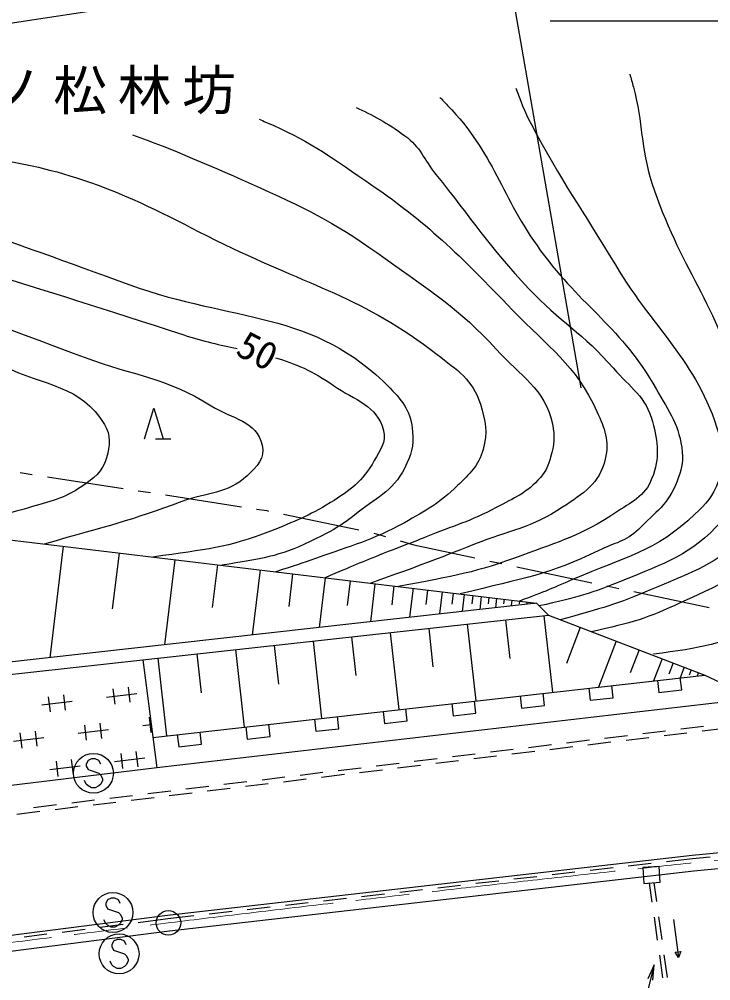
# Model space of a CAD drawing. Units: millimetres, scale not verified. Extents: x 40000 to 680000, y 20000 to 380000.
# Drawn here: x 158082 to 203165, y 279437 to 342179 of the extents above; entities that cross this region are included whole.
import ezdxf
from ezdxf.enums import TextEntityAlignment as Align

# ---------------------------------------------------------------- set-up
doc = ezdxf.new("R2010")
doc.units = ezdxf.units.MM
doc.header["$LTSCALE"] = 1000
doc.linetypes.add('CHAIN', pattern=[18.5, 12, -1.5, 3.5, -1.5])
for name, color, linetype, lineweight in [('M-BGD', 7, 'Continuous', 25), ('M-BMK', 2, 'CHAIN', 13), ('M-BMK-ROW', 30, 'Continuous', 25), ('M-BMK-SRVR', 3, 'Continuous', 25), ('M-STR-STRC', 7, 'Continuous', 25)]:
    doc.layers.add(name, color=color, linetype=linetype, lineweight=lineweight)
doc.styles.add('ＭＳ ゴシック', font='')
doc.styles.get('ＭＳ ゴシック').set_extended_font_data('MS Gothic')

# ---------------------------------------------------------------- blocks, each defined once
blk = doc.blocks.new('open_arrow')
at = {"color": 0, "linetype": 'Continuous', "lineweight": -2}
blk.add_lwpolyline([(7.5, 1.25), (0, 0), (7.5, -1.25)], dxfattribs=at)

msp = doc.modelspace()

# ---------------------------------------------------------------- linework, layer by layer
at = {"layer": 'M-BGD'}
for p, q in [((166255, 314808), (166855, 316808)), ((166855, 316808), (167455, 314808)), ((166955, 314808), (167955, 314808)), ((160951, 307786), (160078, 300514)), ((164587, 307349), (164150, 303714)), ((168223, 306913), (167555, 301355)), ((171001, 306579), (170668, 303801)), ((173780, 306246), (173270, 301998)), ((175904, 305991), (175649, 303867)), ((178027, 305736), (177638, 302490)), ((179650, 305541), (179456, 303918)), ((181273, 305346), (180976, 302865)), ((182514, 305197), (182365, 303957)), ((183754, 305048), (183527, 303152)), ((184702, 304934), (184588, 303986)), ((185650, 304820), (185476, 303371)), ((186375, 304733), (186288, 304009)), ((187099, 304646), (186966, 303539)), ((187653, 304580), (187586, 304026)), ((188207, 304513), (188105, 303667)), ((188703, 304454), (188652, 304031)), ((189199, 304394), (189126, 303782)), ((189696, 304335), (189659, 304028)), ((191797, 304082), (66743, 290015)), ((190192, 304275), (190147, 303897)), ((190689, 304215), (190666, 304026)), ((191185, 304156), (191168, 304012)), ((191682, 304096), (191673, 304024)), ((192579, 303285), (191797, 304082)), ((192293, 303253), (192842, 298264)), ((184780, 302427), (185056, 299917)), ((187289, 302703), (187840, 297699)), ((189791, 302978), (190067, 300476)), ((194655, 302491), (193758, 300147)), ((179753, 301874), (180030, 299357)), ((182270, 302151), (182822, 297132)), ((174712, 301319), (174989, 298795)), ((177236, 301597), (177790, 296563)), ((196999, 301595), (195856, 298604)), ((169655, 300763), (169934, 298231)), ((172187, 301042), (172742, 295993)), ((198494, 301023), (197922, 299528)), ((146802, 298254), (166129, 300375)), ((166129, 300375), (167054, 293341)), ((167123, 300485), (167680, 295421)), ((199989, 300451), (199438, 299009)), ((200710, 300175), (200434, 299454)), ((166794, 295321), (202774, 299386)), ((201431, 299900), (201165, 299204)), ((201898, 299721), (201765, 299373)), ((202365, 299543), (202284, 299331)), ((196798, 297906), (196708, 298701)), ((199689, 299038), (199779, 298243)), ((201270, 298411), (201180, 299206)), ((161106, 297098), (160985, 298091)), ((165753, 298169), (163768, 297927)), ((164325, 297491), (164204, 298483)), ((165317, 297612), (165196, 298604)), ((190746, 298027), (190836, 297232)), ((192326, 297401), (192237, 298195)), ((195218, 298532), (195307, 297737)), ((199779, 298243), (201270, 298411)), ((161542, 297655), (159556, 297413)), ((160113, 296977), (159992, 297970)), ((186275, 297522), (186364, 296727)), ((187855, 296895), (187765, 297690)), ((190836, 297232), (192326, 297401)), ((195307, 297737), (196798, 297906)), ((181803, 297017), (181893, 296222)), ((183383, 296390), (183294, 297185)), ((186364, 296727), (187855, 296895)), ((163469, 295249), (163347, 296242)), ((166685, 296145), (166130, 296078)), ((166687, 295642), (166566, 296635)), ((174440, 295380), (174350, 296174)), ((177331, 296511), (177421, 295716)), ((178912, 295885), (178822, 296680)), ((181893, 296222), (183383, 296390)), ((158264, 294614), (158143, 295607)), ((159257, 294736), (159136, 295728)), ((163904, 295806), (161919, 295564)), ((162476, 295128), (162355, 296121)), ((169969, 294874), (169879, 295669)), ((172860, 296006), (172950, 295211)), ((177421, 295716), (178912, 295885)), ((198730, 295572), (200219, 295753)), ((200126, 295440), (201615, 295620)), ((201211, 295874), (202700, 296054)), ((202607, 295741), (204096, 295922)), ((159693, 295292), (157708, 295050)), ((168388, 295501), (168478, 294706)), ((172950, 295211), (174440, 295380)), ((193766, 294970), (195255, 295150)), ((195162, 294837), (196651, 295018)), ((196248, 295271), (197737, 295452)), ((197644, 295138), (199133, 295319)), ((164838, 293279), (164717, 294272)), ((165831, 293400), (165710, 294393)), ((168478, 294706), (169969, 294874)), ((188802, 294367), (190292, 294548)), ((190198, 294234), (191688, 294415)), ((191284, 294668), (192773, 294849)), ((192680, 294536), (194169, 294716)), ((160627, 292766), (160506, 293758)), ((161620, 292887), (161499, 293879)), ((166267, 293957), (164282, 293715)), ((181357, 293463), (182846, 293644)), ((183839, 293764), (185328, 293945)), ((185235, 293631), (186724, 293812)), ((186321, 294066), (187810, 294246)), ((187717, 293933), (189206, 294114)), ((167054, 293341), (147710, 290981)), ((162055, 293444), (160070, 293201)), ((176394, 292860), (177883, 293041)), ((178875, 293161), (180364, 293342)), ((180271, 293029), (181760, 293210)), ((182753, 293330), (184242, 293511)), ((171430, 292257), (172919, 292438)), ((173912, 292559), (175401, 292740)), ((175308, 292426), (176797, 292607)), ((177790, 292727), (179279, 292908)), ((166467, 291655), (167956, 291836)), ((168948, 291956), (170437, 292137)), ((170344, 291823), (171833, 292004)), ((172826, 292125), (174315, 292306)), ((161503, 291052), (162992, 291233)), ((163985, 291353), (165474, 291534)), ((165381, 291221), (166870, 291401)), ((167863, 291522), (169352, 291703)), ((157935, 290317), (159424, 290497)), ((159021, 290751), (160510, 290931)), ((160417, 290618), (161906, 290799)), ((162899, 290919), (164388, 291100)), ((200272, 287219), (201974, 287414)), ((201974, 287414), (203124, 287524)), ((195305, 286650), (196795, 286821)), ((197788, 286935), (199279, 287105)), ((190337, 286081), (191827, 286251)), ((192821, 286365), (194311, 286536)), ((185370, 285512), (186860, 285682)), ((187853, 285796), (189344, 285967)), ((199348, 284570), (199173, 285811)), ((199646, 284602), (199473, 285834)), ((180402, 284942), (181892, 285113)), ((182886, 285227), (184376, 285398)), ((172951, 284089), (174441, 284259)), ((175435, 284373), (176925, 284544)), ((177918, 284658), (179409, 284829)), ((167772, 283495), (169474, 283690)), ((170467, 283804), (171957, 283975)), ((199996, 282127), (199786, 283612)), ((163361, 282934), (164849, 283123)), ((165841, 283249), (167772, 283495)), ((199697, 282094), (199488, 283580)), ((200733, 283432), (201072, 280956)), ((158401, 282302), (159889, 282492)), ((160881, 282618), (162369, 282807)), ((200047, 279619), (199837, 281104)), ((200345, 279651), (200136, 281136)), ((200836, 281302), (201207, 281352)), ((201072, 280956), (200836, 281302)), ((201207, 281352), (201072, 280956))]:
    msp.add_line(p, q, dxfattribs=at)
for points in [[(75902, 299726), (155988, 308382), (191797, 304082)], [(166129, 300375), (192579, 303285), (202774, 299386)], [(202774, 299386), (206045, 297845), (167054, 293341)], [(68432, 272115), (85418, 273756), (116532, 277206), (148011, 281200), (167746, 283712), (201951, 287632), (247556, 292004), (267838, 293645), (301638, 295934), (330270, 296982), (358434, 297127), (383903, 296568), (409756, 295329), (429811, 293901), (466447, 290253), (510076, 284053), (539963, 278668), (564963, 273446)], [(564734, 272421), (564731, 272422), (539763, 277638), (509909, 283016), (466321, 289210), (429722, 292855), (409694, 294281), (383866, 295518), (358425, 296077), (330292, 295932), (301693, 294885), (267916, 292598), (247649, 290958), (202061, 286587), (167872, 282670), (148143, 280159), (116656, 276164), (85526, 272711), (68531, 271070)]]:
    msp.add_lwpolyline(points, dxfattribs=at)
msp.add_lwpolyline([(198810, 285784), (199870, 285864), (199793, 286897), (198733, 286818)], close=True, dxfattribs=at)
for points, knots in [([(208983, 339932), (209134, 338296), (208956, 337172), (209079, 335366), (209330, 331675), (209655, 329623), (210059, 325945), (210637, 320693), (211611, 317791), (211608, 312507), (211606, 310475), (211593, 309231), (210775, 307372), (209793, 305142), (208476, 304228), (206443, 302885), (204057, 301308), (202505, 301176), (199442, 300739)], [0, 0, 0, 0, 1, 1, 1, 2, 2, 2, 3, 3, 3, 4, 4, 4, 5, 5, 5, 6, 6, 6, 6]), ([(204171, 339347), (204131, 338153), (203967, 337057), (203998, 335555), (204059, 332642), (204022, 330993), (204436, 328109), (204860, 325149), (205483, 323562), (206147, 320646), (206682, 318295), (207443, 317036), (207510, 314626), (207555, 312993), (207645, 311988), (207042, 310470), (206606, 309372), (206015, 308907), (205121, 308135), (203157, 306439), (201667, 305988), (199280, 304966), (197033, 304005), (196132, 303749), (193342, 302993)], [0, 0, 0, 0, 1, 1, 1, 2, 2, 2, 3, 3, 3, 4, 4, 4, 5, 5, 5, 6, 6, 6, 7, 7, 7, 8, 8, 8, 8]), ([(197890, 338585), (197967, 338321), (198044, 338044), (198123, 337747), (198764, 335341), (198565, 333857), (199332, 331489), (201101, 326027), (203614, 323512), (205079, 317961), (205634, 315858), (206089, 314537), (205603, 312417), (205301, 311099), (204759, 310438), (203863, 309425), (201923, 307228), (200143, 306676), (197434, 305557), (195375, 304707), (194499, 304454), (191977, 303899)], [0, 0, 0, 0, 1, 1, 1, 2, 2, 2, 3, 3, 3, 4, 4, 4, 5, 5, 5, 6, 6, 6, 7, 7, 7, 7]), ([(190463, 337683), (190729, 336938), (191025, 336155), (191471, 335307), (193414, 331619), (194806, 329724), (196945, 326146), (199628, 321659), (202489, 319716), (203815, 314659), (204079, 313653), (204001, 312978), (203643, 312000), (203293, 311043), (202861, 310584), (202129, 309875), (199622, 307449), (197455, 307052), (194257, 305659), (192878, 305059), (192394, 304838), (190689, 304215)], [0, 0, 0, 0, 1, 1, 1, 2, 2, 2, 3, 3, 3, 4, 4, 4, 5, 5, 5, 6, 6, 6, 7, 7, 7, 7]), ([(185504, 337081), (185660, 336915), (185824, 336742), (186001, 336560), (189064, 333402), (189474, 330624), (192076, 327076), (194788, 323378), (197351, 322060), (199607, 318066), (200468, 316542), (201140, 315663), (201308, 313921), (201380, 313180), (201227, 312745), (200970, 312046), (200425, 310564), (199569, 309997), (198446, 308887), (197636, 308085), (196894, 308018), (195869, 307519), (192542, 305898), (191067, 305742), (186831, 304679)], [0, 0, 0, 0, 1, 1, 1, 2, 2, 2, 3, 3, 3, 4, 4, 4, 5, 5, 5, 6, 6, 6, 7, 7, 7, 8, 8, 8, 8]), ([(180038, 336417), (181062, 335964), (182081, 335411), (183227, 334577), (184246, 333835), (184447, 333035), (185239, 332055), (187592, 329141), (188724, 327344), (191288, 324614), (193322, 322450), (194882, 321648), (196823, 319400), (197923, 318127), (198947, 317554), (199366, 315925), (199725, 314527), (199844, 313580), (199333, 312230), (198872, 311015), (197991, 310671), (196908, 309952), (194743, 308516), (193295, 308090), (190858, 307190), (187816, 306066), (186569, 305881), (182807, 305162)], [0, 0, 0, 0, 1, 1, 1, 2, 2, 2, 3, 3, 3, 4, 4, 4, 5, 5, 5, 6, 6, 6, 7, 7, 7, 8, 8, 8, 9, 9, 9, 9]), ([(173725, 335650), (173863, 335591), (174003, 335531), (174145, 335471), (176837, 334328), (178187, 333329), (180605, 331683), (184750, 328863), (186763, 326816), (190237, 323202), (192566, 320779), (194356, 319650), (195742, 316588), (196252, 315461), (196565, 314672), (196283, 313466), (195912, 311875), (194864, 311247), (193508, 310335), (191484, 308975), (190015, 308829), (187752, 307922), (185140, 306875), (184274, 306566), (181012, 305377)], [0, 0, 0, 0, 1, 1, 1, 2, 2, 2, 3, 3, 3, 4, 4, 4, 5, 5, 5, 6, 6, 6, 7, 7, 7, 8, 8, 8, 8]), ([(165456, 334646), (168055, 333709), (170565, 332615), (173789, 331175), (177130, 329683), (178972, 328697), (181942, 326559), (184906, 324424), (186727, 323346), (189183, 320642), (190785, 318880), (192336, 318093), (192843, 315767), (193023, 314943), (192947, 314426), (192728, 313611), (192578, 313052), (192449, 312720), (192069, 312283), (191171, 311249), (190377, 310958), (189169, 310313), (187468, 309405), (186403, 309129), (184617, 308402), (183530, 307960), (182907, 307749), (181817, 307314), (180327, 306720), (179855, 306514), (178027, 305736)], [0, 0, 0, 0, 1, 1, 1, 2, 2, 2, 3, 3, 3, 4, 4, 4, 5, 5, 5, 6, 6, 6, 7, 7, 7, 8, 8, 8, 9, 9, 9, 10, 10, 10, 10]), ([(154971, 333373), (155346, 333311), (155739, 333241), (156156, 333159), (158953, 332615), (160551, 332336), (163222, 331344), (166553, 330107), (168267, 329043), (171460, 327483), (176937, 324809), (180504, 324048), (185320, 320312), (186649, 319281), (187642, 318666), (188143, 317061), (188486, 315957), (188637, 315219), (188320, 314107), (188011, 313021), (187467, 312527), (186652, 311744), (185462, 310603), (184634, 310126), (183191, 309328), (181078, 308159), (179732, 307827), (177456, 307019), (176429, 306654), (176087, 306529), (174812, 306122)], [0, 0, 0, 0, 1, 1, 1, 2, 2, 2, 3, 3, 3, 4, 4, 4, 5, 5, 5, 6, 6, 6, 7, 7, 7, 8, 8, 8, 9, 9, 9, 10, 10, 10, 10]), ([(144016, 332043), (151914, 329695), (156938, 327893), (165282, 324851), (171988, 322406), (177296, 323229), (182266, 318105), (183136, 317208), (183625, 316506), (183731, 315262), (183812, 314319), (183634, 313742), (183210, 312897), (182423, 311327), (181296, 310926), (179931, 309822), (178914, 309001), (178233, 308681), (177059, 308105), (174962, 307077), (173931, 307018), (171287, 306545)], [0, 0, 0, 0, 1, 1, 1, 2, 2, 2, 3, 3, 3, 4, 4, 4, 5, 5, 5, 6, 6, 6, 7, 7, 7, 7]), ([(138844, 331415), (138852, 331412), (138860, 331409), (138869, 331406), (140339, 330920), (141109, 330494), (142576, 329998), (152768, 326553), (158580, 324939), (168802, 321582), (170070, 321166), (171208, 320918), (172284, 320688)], [0, 0, 0, 0, 1, 1, 1, 2, 2, 2, 3, 3, 3, 4, 4, 4, 4]), ([(133922, 330817), (135636, 330136), (137461, 329413), (139579, 328648), (140641, 328265), (141209, 327980), (142264, 327581), (150083, 324624), (154500, 323069), (162322, 320123), (165559, 318904), (167671, 318809), (170593, 316956), (171977, 316079), (173543, 315990), (173916, 314394), (174114, 313549), (173589, 312981), (172950, 312394), (171630, 311180), (170361, 311331), (168679, 310706), (165242, 309430), (164010, 309149), (159710, 307935)], [0, 0, 0, 0, 1, 1, 1, 2, 2, 2, 3, 3, 3, 4, 4, 4, 5, 5, 5, 6, 6, 6, 7, 7, 7, 8, 8, 8, 8]), ([(128879, 330205), (129572, 329981), (130309, 329740), (131126, 329472), (135702, 327973), (138121, 326731), (142611, 324991), (144615, 324214), (145734, 323770), (147744, 323010), (151373, 321640), (153552, 321220), (157047, 319540), (159724, 318253), (162122, 318295), (163634, 315738), (164068, 315002), (164003, 314377), (163771, 313554), (163509, 312629), (162951, 312239), (162158, 311695), (160953, 310868), (160085, 310721), (158685, 310300), (157127, 309832), (156489, 309768), (154589, 309537)], [0, 0, 0, 0, 1, 1, 1, 2, 2, 2, 3, 3, 3, 4, 4, 4, 5, 5, 5, 6, 6, 6, 7, 7, 7, 8, 8, 8, 9, 9, 9, 9]), ([(207009, 329581), (207010, 329547), (207011, 329512), (207013, 329477), (207186, 325130), (207443, 322696), (208061, 318390), (208370, 316236), (209222, 315090), (209103, 312916), (209015, 311307), (208751, 310336), (207894, 308971), (206178, 306242), (204147, 305470), (201225, 304110), (199050, 303098), (198049, 302793), (195384, 302212)], [0, 0, 0, 0, 1, 1, 1, 2, 2, 2, 3, 3, 3, 4, 4, 4, 5, 5, 5, 6, 6, 6, 6]), ([(174791, 320090), (176028, 319729), (177251, 319216), (178578, 318283), (179978, 317299), (181404, 317005), (181828, 315348), (182028, 314567), (181619, 314078), (181223, 313376), (180465, 312028), (179681, 311447), (178364, 310636), (176925, 309751), (176028, 309401), (174457, 308780), (171609, 307655), (170336, 307605), (166802, 307083)], [0, 0, 0, 0, 1, 1, 1, 2, 2, 2, 3, 3, 3, 4, 4, 4, 5, 5, 5, 6, 6, 6, 6])]:
    msp.add_open_spline(points, degree=3, knots=knots, dxfattribs=at)
at = {"layer": 'M-BMK'}
msp.add_arc((431811, -1869667), 2169010, 93.28476, 97.51666, dxfattribs=at)
at = {"layer": 'M-BMK-ROW'}
for p, q in [((158135, 312602), (158926, 312480)), ((159914, 312327), (164855, 311563)), ((165843, 311410), (166634, 311287)), ((167622, 311135), (172563, 310370)), ((173552, 310217), (174227, 310113)), ((174227, 310113), (174341, 310089)), ((175320, 309885), (180215, 308866)), ((181189, 308643), (181957, 308418)), ((182917, 308137), (183801, 307878)), ((183801, 307878), (187791, 307031)), ((188769, 306824), (189552, 306658)), ((190530, 306450), (195421, 305412)), ((196399, 305204), (197182, 305038)), ((198160, 304831), (203051, 303793))]:
    msp.add_line(p, q, dxfattribs=at)
at = {"layer": 'M-BMK-SRVR'}
msp.add_circle((167806, 283216), 800, dxfattribs=at)
at = {"layer": 'M-STR-STRC'}
for p, q in [((194707, 318135), (188596, 353381)), ((162566, 293804), (162447, 293567)), ((162802, 293922), (162566, 293804)), ((163038, 293922), (162802, 293922)), ((163275, 293804), (163038, 293922)), ((163393, 293567), (163275, 293804)), ((162447, 293567), (162447, 293449)), ((162447, 293449), (162566, 293213)), ((162566, 293213), (163275, 292976)), ((162447, 292267), (162329, 292504)), ((163275, 292976), (163393, 292858)), ((163393, 292858), (163511, 292622)), ((163511, 292504), (163393, 292267)), ((163511, 292622), (163511, 292504)), ((162566, 292149), (162447, 292267)), ((162802, 292031), (162566, 292149)), ((163038, 292031), (162802, 292031)), ((163275, 292149), (163038, 292031)), ((163393, 292267), (163275, 292149)), ((163837, 284718), (163719, 284482)), ((163719, 284482), (163719, 284364)), ((163719, 284364), (163837, 284127)), ((164073, 284836), (163837, 284718)), ((164310, 284836), (164073, 284836)), ((164546, 284718), (164310, 284836)), ((164664, 284482), (164546, 284718)), ((163837, 284127), (164546, 283891)), ((164546, 283891), (164664, 283773)), ((164664, 283773), (164782, 283536)), ((163719, 283182), (163601, 283418)), ((163837, 283064), (163719, 283182)), ((164073, 282945), (163837, 283064)), ((164546, 283064), (164310, 282945)), ((164664, 283182), (164546, 283064)), ((164782, 283418), (164664, 283182)), ((164782, 283536), (164782, 283418)), ((164310, 282945), (164073, 282945)), ((164235, 282021), (164117, 281784)), ((164117, 281784), (164117, 281666)), ((164472, 282139), (164235, 282021)), ((164708, 282139), (164472, 282139)), ((164944, 282021), (164708, 282139)), ((165063, 281784), (164944, 282021)), ((164117, 281666), (164235, 281430)), ((164235, 281430), (164944, 281194)), ((164944, 281194), (165063, 281075)), ((164117, 280484), (163999, 280721)), ((164235, 280366), (164117, 280484)), ((165063, 280484), (164944, 280366)), ((165063, 281075), (165181, 280839)), ((165181, 280721), (165063, 280484)), ((165181, 280839), (165181, 280721)), ((164472, 280248), (164235, 280366)), ((164708, 280248), (164472, 280248)), ((164944, 280366), (164708, 280248))]:
    msp.add_line(p, q, dxfattribs=at)
for points in [[(234173, 317667), (226451, 342053), (192701, 342053)], [(199469, 280487), (191148, 247438), (158648, 247438)]]:
    msp.add_lwpolyline(points, dxfattribs=at)
for centre in [(162920, 292976), (164192, 283891), (164590, 281194)]:
    msp.add_circle(centre, 1300, dxfattribs=at)
for centre, radius, start, end in [((336993, -791956), 1154018, 77.89473, 97.37994), ((388402, -1076245), 1448735, 97.38727, 103.00176), ((328919, -769483), 1124530, 77.25621, 103.6468)]:
    msp.add_arc(centre, radius, start, end, dxfattribs=at)

# ---------------------------------------------------------------- block references
at = {"layer": 'M-STR-STRC', "xscale": 133, "yscale": 133, "rotation": 255.9}
msp.add_blockref('open_arrow', (199469, 280487), dxfattribs=at)

# ---------------------------------------------------------------- texts
at = {"layer": 'M-BGD', "style": 'ＭＳ ゴシック'}
msp.add_text('50', height=1833, rotation=332.516, dxfattribs=at).set_placement((171840, 319836), align=Align.BOTTOM_LEFT)
at = {"layer": 'M-STR-STRC', "insert": (160301, 335973), "char_height": 2566, "attachment_point": 8, "style": 'ＭＳ ゴシック'}
msp.add_mtext('\\T1.2;字一ノ松林坊', dxfattribs=at)

doc.saveas('drawing.dxf')
